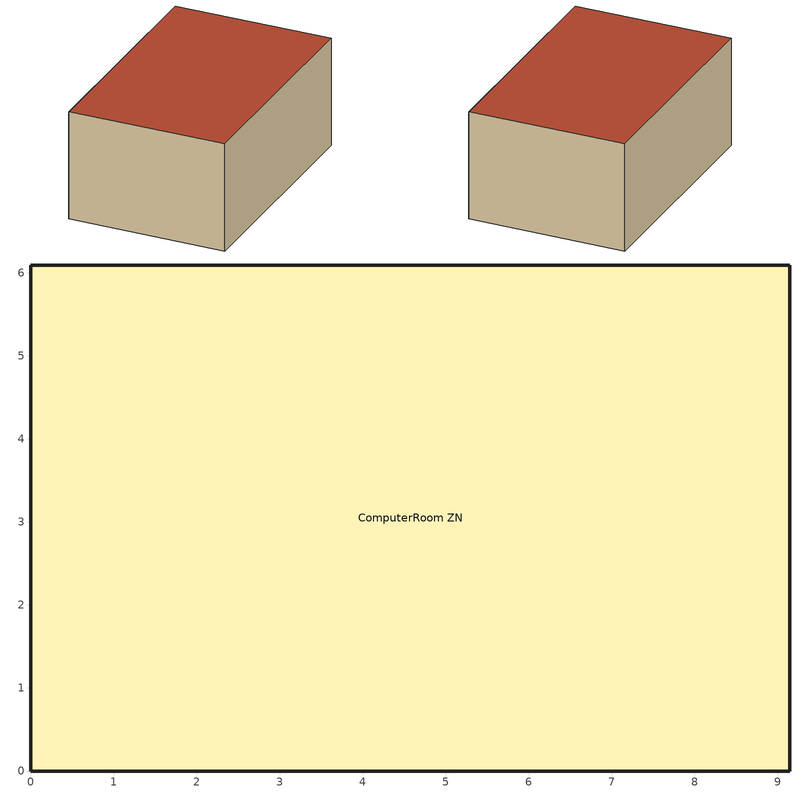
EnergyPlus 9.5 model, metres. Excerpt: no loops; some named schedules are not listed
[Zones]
ComputerRoom ZN
 floor ground (Adiabatic GroundContactFloor): 0,0 0,6.1 9.14,6.1 9.14,0 z0
 wall outside (Adiabatic Wall): 0,6.1 0,0 9.14,0 9.14,6.1 0,6.1 z0:4.27
 roof outside (Adiabatic Roof): 9.14,0 9.14,6.1 0,6.1 0,0 z4.27
[Building]
-SmallDataCenterHighITE-ASHRAE 169-2013-2A created: 2024-01-17 10:53:32 +0100: Terrain=City
[Site:Location]
Tampa-MacDill AFB_FL_USA: Latitude {deg}=27.85; Longitude {deg}=-82.52; Time Zone {hr}=-5; Elevation {m}=8
[Site:GroundTemperature:FCfactorMethod]
January Ground Temperature {C}=24.2; February Ground Temperature {C}=18.9; March Ground Temperature {C}=15.7; April Ground Temperature {C}=13.6; May Ground Temperature {C}=15.5; June Ground Temperature {C}=17.1; July Ground Temperature {C}=21.2; August Ground Temperature {C}=26.9; September Ground Temperature {C}=27.6; October Ground Temperature {C}=27.9; November Ground Temperature {C}=27.4; December Ground Temperature {C}=26.2
[Site:WaterMainsTemperature]
Calculation Method=Correlation; Annual Average Outdoor Air Temperature {C}=21.85; Maximum Difference In Monthly Average Outdoor Air Temperatures {deltaC}=14.3
[SizingPeriod:DesignDay] Day of Month=21; Dry-Bulb Temperature Range Modifier Type=DefaultMultipliers; Humidity Condition Type=Wetbulb; Barometric Pressure {Pa}=101229; Rain Indicator=No; Snow Indicator=No; Daylight Saving Time Indicator=No
Name | Month | Day Type | Maximum Dry-Bulb Temperature {C} | Daily Dry-Bulb Temperature Range {deltaC} | Wetbulb or DewPoint at Maximum Dry-Bulb {C} | Wind Speed {m/s} | Wind Direction {deg} | Solar Model Indicator | ASHRAE Clear Sky Optical Depth for Beam Irradiance (taub) | ASHRAE Clear Sky Optical Depth for Diffuse Irradiance (taud) | Sky Clearness
Tampa-MacDill.AFB_FL_USA Ann Clg .4% Condns DB=>MWB | 8 | SummerDesignDay | 33.9 | 7.9 | 25.1 | 3.1 | 270 | ASHRAETau | 0.491 | 2.016
Tampa-MacDill.AFB_FL_USA Ann Htg 99.6% Condns DB | 1 | WinterDesignDay | 4.6 | 0 | 4.6 | 2.5 | 10 | ASHRAEClearSky |  |  | 0
[Material]
Adiabatic Material: Roughness=Smooth; Thickness {m}=0.2; Conductivity {W/m-K}=1.326; Density {kg/m3}=1842; Specific Heat {J/kg-K}=912; Thermal Absorptance=0.9; Solar Absorptance=0; Visible Absorptance=0
[Construction]
Adiabatic GroundContactFloor; Adiabatic Roof; Adiabatic Wall: Adiabatic Material
[Zone]
ComputerRoom ZN: Multiplier=1; Part of Total Floor Area=Yes
[ElectricEquipment:ITE:AirCooled]
SmallDataCenterHighITE ComputerRoom IT equipment 1: Zone=ComputerRoom ZN; Air Flow Calculation Method=FlowControlWithApproachTemperatures; Design Power Input Calculation Method=Watts/Area; Number of Units=1; Watts per Zone Floor Area {W/m2}=1076.39; Design Power Input Schedule=DataCenter Equipment_SCH; CPU Loading  Schedule=Always On Discrete; CPU Power Input Function of Loading and Air Temperature Curve=Curve Biquadratic 5; Design Fan Power Input Fraction=0.285714; Design Fan Air Flow Rate per Power Input {m3/s-W}=0.0001; Air Flow Function of Loading and Air Temperature Curve=Curve Biquadratic 6; Fan Power Input Function of Flow Curve=Curve Quadratic 7; Design Entering Air Temperature {C}=22.5; Environmental Class=None; Air Inlet Connection Type=AdjustedSupply; Design Recirculation Fraction=0; Design Electric Power Supply Efficiency=1; Fraction of Electric Power Supply Losses to Zone=1; Supply Temperature Difference {deltaC}=9.94; Supply Temperature Difference Schedule=SmallDataCenterHighITE SupplyApproachTemp_SCH; Return Temperature Difference {deltaC}=-7.21; Return Temperature Difference Schedule=SmallDataCenterHighITE ReturnApproachTemp_SCH
[Schedule:Week:Daily]
DataCenter Equipment_SCH Week Rule - Jan1-Jan28: DataCenter Equipment_SCH Wknd|Wkdy Day, DataCenter Equipment_SCH Wknd|Wkdy Day, DataCenter Equipment_SCH Wknd|Wkdy Day, DataCenter Equipment_SCH Wknd|Wkdy Day, DataCenter Equipment_SCH Wknd|Wkdy Day, DataCenter Equipment_SCH Wknd|Wkdy Day, DataCenter Equipment_SCH Wknd|Wkdy Day, DataCenter Equipment_SCH Default, DataCenter Equipment_SCH Summer Design Day, DataCenter Equipment_SCH Winter Design Day, DataCenter Equipment_SCH Default, DataCenter Equipment_SCH Default
DataCenter Equipment_SCH Week Rule - Jan29-Feb4: DataCenter Equipment_SCH Wknd|Wkdy Day, DataCenter Equipment_SCH Wknd|Wkdy Day, DataCenter Equipment_SCH Wknd|Wkdy Day, DataCenter Equipment_SCH Wknd|Wkdy Day 1, DataCenter Equipment_SCH Wknd|Wkdy Day 1, DataCenter Equipment_SCH Wknd|Wkdy Day 1, DataCenter Equipment_SCH Wknd|Wkdy Day 1, DataCenter Equipment_SCH Default, DataCenter Equipment_SCH Summer Design Day, DataCenter Equipment_SCH Winter Design Day, DataCenter Equipment_SCH Default, DataCenter Equipment_SCH Default
DataCenter Equipment_SCH Week Rule - Feb5-Feb25: DataCenter Equipment_SCH Wknd|Wkdy Day 1, DataCenter Equipment_SCH Wknd|Wkdy Day 1, DataCenter Equipment_SCH Wknd|Wkdy Day 1, DataCenter Equipment_SCH Wknd|Wkdy Day 1, DataCenter Equipment_SCH Wknd|Wkdy Day 1, DataCenter Equipment_SCH Wknd|Wkdy Day 1, DataCenter Equipment_SCH Wknd|Wkdy Day 1, DataCenter Equipment_SCH Default, DataCenter Equipment_SCH Summer Design Day, DataCenter Equipment_SCH Winter Design Day, DataCenter Equipment_SCH Default, DataCenter Equipment_SCH Default
DataCenter Equipment_SCH Week Rule - Feb26-Mar4: DataCenter Equipment_SCH Wknd|Wkdy Day 1, DataCenter Equipment_SCH Wknd|Wkdy Day 1, DataCenter Equipment_SCH Wknd|Wkdy Day 1, DataCenter Equipment_SCH Wknd|Wkdy Day 2, DataCenter Equipment_SCH Wknd|Wkdy Day 2, DataCenter Equipment_SCH Wknd|Wkdy Day 2, DataCenter Equipment_SCH Wknd|Wkdy Day 2, DataCenter Equipment_SCH Default, DataCenter Equipment_SCH Summer Design Day, DataCenter Equipment_SCH Winter Design Day, DataCenter Equipment_SCH Default, DataCenter Equipment_SCH Default
DataCenter Equipment_SCH Week Rule - Mar5-Mar25: DataCenter Equipment_SCH Wknd|Wkdy Day 2, DataCenter Equipment_SCH Wknd|Wkdy Day 2, DataCenter Equipment_SCH Wknd|Wkdy Day 2, DataCenter Equipment_SCH Wknd|Wkdy Day 2, DataCenter Equipment_SCH Wknd|Wkdy Day 2, DataCenter Equipment_SCH Wknd|Wkdy Day 2, DataCenter Equipment_SCH Wknd|Wkdy Day 2, DataCenter Equipment_SCH Default, DataCenter Equipment_SCH Summer Design Day, DataCenter Equipment_SCH Winter Design Day, DataCenter Equipment_SCH Default, DataCenter Equipment_SCH Default
DataCenter Equipment_SCH Week Rule - Mar26-Apr1: DataCenter Equipment_SCH Wknd|Wkdy Day 2, DataCenter Equipment_SCH Wknd|Wkdy Day 2, DataCenter Equipment_SCH Wknd|Wkdy Day 2, DataCenter Equipment_SCH Wknd|Wkdy Day 2, DataCenter Equipment_SCH Wknd|Wkdy Day 2, DataCenter Equipment_SCH Wknd|Wkdy Day 2, DataCenter Equipment_SCH Wknd|Wkdy Day 3, DataCenter Equipment_SCH Default, DataCenter Equipment_SCH Summer Design Day, DataCenter Equipment_SCH Winter Design Day, DataCenter Equipment_SCH Default, DataCenter Equipment_SCH Default
DataCenter Equipment_SCH Week Rule - Apr2-Apr29: DataCenter Equipment_SCH Wknd|Wkdy Day 3, DataCenter Equipment_SCH Wknd|Wkdy Day 3, DataCenter Equipment_SCH Wknd|Wkdy Day 3, DataCenter Equipment_SCH Wknd|Wkdy Day 3, DataCenter Equipment_SCH Wknd|Wkdy Day 3, DataCenter Equipment_SCH Wknd|Wkdy Day 3, DataCenter Equipment_SCH Wknd|Wkdy Day 3, DataCenter Equipment_SCH Default, DataCenter Equipment_SCH Summer Design Day, DataCenter Equipment_SCH Winter Design Day, DataCenter Equipment_SCH Default, DataCenter Equipment_SCH Default
DataCenter Equipment_SCH Week Rule - Apr30-May6: DataCenter Equipment_SCH Wknd|Wkdy Day 3, DataCenter Equipment_SCH Wknd|Wkdy Day 4, DataCenter Equipment_SCH Wknd|Wkdy Day 4, DataCenter Equipment_SCH Wknd|Wkdy Day 4, DataCenter Equipment_SCH Wknd|Wkdy Day 4, DataCenter Equipment_SCH Wknd|Wkdy Day 4, DataCenter Equipment_SCH Wknd|Wkdy Day 4, DataCenter Equipment_SCH Default, DataCenter Equipment_SCH Summer Design Day, DataCenter Equipment_SCH Winter Design Day, DataCenter Equipment_SCH Default, DataCenter Equipment_SCH Default
DataCenter Equipment_SCH Week Rule - May7-May27: DataCenter Equipment_SCH Wknd|Wkdy Day 4, DataCenter Equipment_SCH Wknd|Wkdy Day 4, DataCenter Equipment_SCH Wknd|Wkdy Day 4, DataCenter Equipment_SCH Wknd|Wkdy Day 4, DataCenter Equipment_SCH Wknd|Wkdy Day 4, DataCenter Equipment_SCH Wknd|Wkdy Day 4, DataCenter Equipment_SCH Wknd|Wkdy Day 4, DataCenter Equipment_SCH Default, DataCenter Equipment_SCH Summer Design Day, DataCenter Equipment_SCH Winter Design Day, DataCenter Equipment_SCH Default, DataCenter Equipment_SCH Default
DataCenter Equipment_SCH Week Rule - May28-Jun3: DataCenter Equipment_SCH Wknd|Wkdy Day 4, DataCenter Equipment_SCH Wknd|Wkdy Day 4, DataCenter Equipment_SCH Wknd|Wkdy Day 4, DataCenter Equipment_SCH Wknd|Wkdy Day 4, DataCenter Equipment_SCH Wknd|Wkdy Day 5, DataCenter Equipment_SCH Wknd|Wkdy Day 5, DataCenter Equipment_SCH Wknd|Wkdy Day 5, DataCenter Equipment_SCH Default, DataCenter Equipment_SCH Summer Design Day, DataCenter Equipment_SCH Winter Design Day, DataCenter Equipment_SCH Default, DataCenter Equipment_SCH Default
DataCenter Equipment_SCH Week Rule - Jun4-Jun24: DataCenter Equipment_SCH Wknd|Wkdy Day 5, DataCenter Equipment_SCH Wknd|Wkdy Day 5, DataCenter Equipment_SCH Wknd|Wkdy Day 5, DataCenter Equipment_SCH Wknd|Wkdy Day 5, DataCenter Equipment_SCH Wknd|Wkdy Day 5, DataCenter Equipment_SCH Wknd|Wkdy Day 5, DataCenter Equipment_SCH Wknd|Wkdy Day 5, DataCenter Equipment_SCH Default, DataCenter Equipment_SCH Summer Design Day, DataCenter Equipment_SCH Winter Design Day, DataCenter Equipment_SCH Default, DataCenter Equipment_SCH Default
DataCenter Equipment_SCH Week Rule - Jun25-Jul1: DataCenter Equipment_SCH Wknd|Wkdy Day 5, DataCenter Equipment_SCH Wknd|Wkdy Day 5, DataCenter Equipment_SCH Wknd|Wkdy Day 5, DataCenter Equipment_SCH Wknd|Wkdy Day 5, DataCenter Equipment_SCH Wknd|Wkdy Day 5, DataCenter Equipment_SCH Wknd|Wkdy Day 5, DataCenter Equipment_SCH Wknd|Wkdy Day 6, DataCenter Equipment_SCH Default, DataCenter Equipment_SCH Summer Design Day, DataCenter Equipment_SCH Winter Design Day, DataCenter Equipment_SCH Default, DataCenter Equipment_SCH Default
DataCenter Equipment_SCH Week Rule - Jul2-Jul29: DataCenter Equipment_SCH Wknd|Wkdy Day 6, DataCenter Equipment_SCH Wknd|Wkdy Day 6, DataCenter Equipment_SCH Wknd|Wkdy Day 6, DataCenter Equipment_SCH Wknd|Wkdy Day 6, DataCenter Equipment_SCH Wknd|Wkdy Day 6, DataCenter Equipment_SCH Wknd|Wkdy Day 6, DataCenter Equipment_SCH Wknd|Wkdy Day 6, DataCenter Equipment_SCH Default, DataCenter Equipment_SCH Summer Design Day, DataCenter Equipment_SCH Winter Design Day, DataCenter Equipment_SCH Default, DataCenter Equipment_SCH Default
DataCenter Equipment_SCH Week Rule - Jul30-Aug5: DataCenter Equipment_SCH Wknd|Wkdy Day 6, DataCenter Equipment_SCH Wknd|Wkdy Day 6, DataCenter Equipment_SCH Wknd|Wkdy Day 7, DataCenter Equipment_SCH Wknd|Wkdy Day 7, DataCenter Equipment_SCH Wknd|Wkdy Day 7, DataCenter Equipment_SCH Wknd|Wkdy Day 7, DataCenter Equipment_SCH Wknd|Wkdy Day 7, DataCenter Equipment_SCH Default, DataCenter Equipment_SCH Summer Design Day, DataCenter Equipment_SCH Winter Design Day, DataCenter Equipment_SCH Default, DataCenter Equipment_SCH Default
DataCenter Equipment_SCH Week Rule - Aug6-Aug26: DataCenter Equipment_SCH Wknd|Wkdy Day 7, DataCenter Equipment_SCH Wknd|Wkdy Day 7, DataCenter Equipment_SCH Wknd|Wkdy Day 7, DataCenter Equipment_SCH Wknd|Wkdy Day 7, DataCenter Equipment_SCH Wknd|Wkdy Day 7, DataCenter Equipment_SCH Wknd|Wkdy Day 7, DataCenter Equipment_SCH Wknd|Wkdy Day 7, DataCenter Equipment_SCH Default, DataCenter Equipment_SCH Summer Design Day, DataCenter Equipment_SCH Winter Design Day, DataCenter Equipment_SCH Default, DataCenter Equipment_SCH Default
DataCenter Equipment_SCH Week Rule - Aug27-Sep2: DataCenter Equipment_SCH Wknd|Wkdy Day 7, DataCenter Equipment_SCH Wknd|Wkdy Day 7, DataCenter Equipment_SCH Wknd|Wkdy Day 7, DataCenter Equipment_SCH Wknd|Wkdy Day 7, DataCenter Equipment_SCH Wknd|Wkdy Day 7, DataCenter Equipment_SCH Wknd|Wkdy Day 8, DataCenter Equipment_SCH Wknd|Wkdy Day 8, DataCenter Equipment_SCH Default, DataCenter Equipment_SCH Summer Design Day, DataCenter Equipment_SCH Winter Design Day, DataCenter Equipment_SCH Default, DataCenter Equipment_SCH Default
DataCenter Equipment_SCH Week Rule - Sep3-Sep30: DataCenter Equipment_SCH Wknd|Wkdy Day 8, DataCenter Equipment_SCH Wknd|Wkdy Day 8, DataCenter Equipment_SCH Wknd|Wkdy Day 8, DataCenter Equipment_SCH Wknd|Wkdy Day 8, DataCenter Equipment_SCH Wknd|Wkdy Day 8, DataCenter Equipment_SCH Wknd|Wkdy Day 8, DataCenter Equipment_SCH Wknd|Wkdy Day 8, DataCenter Equipment_SCH Default, DataCenter Equipment_SCH Summer Design Day, DataCenter Equipment_SCH Winter Design Day, DataCenter Equipment_SCH Default, DataCenter Equipment_SCH Default
DataCenter Equipment_SCH Week Rule - Oct1-Oct28: DataCenter Equipment_SCH Wknd|Wkdy Day 9, DataCenter Equipment_SCH Wknd|Wkdy Day 9, DataCenter Equipment_SCH Wknd|Wkdy Day 9, DataCenter Equipment_SCH Wknd|Wkdy Day 9, DataCenter Equipment_SCH Wknd|Wkdy Day 9, DataCenter Equipment_SCH Wknd|Wkdy Day 9, DataCenter Equipment_SCH Wknd|Wkdy Day 9, DataCenter Equipment_SCH Default, DataCenter Equipment_SCH Summer Design Day, DataCenter Equipment_SCH Winter Design Day, DataCenter Equipment_SCH Default, DataCenter Equipment_SCH Default
DataCenter Equipment_SCH Week Rule - Oct29-Nov4: DataCenter Equipment_SCH Wknd|Wkdy Day 9, DataCenter Equipment_SCH Wknd|Wkdy Day 9, DataCenter Equipment_SCH Wknd|Wkdy Day 9, DataCenter Equipment_SCH Wknd|Wkdy Day 10, DataCenter Equipment_SCH Wknd|Wkdy Day 10, DataCenter Equipment_SCH Wknd|Wkdy Day 10, DataCenter Equipment_SCH Wknd|Wkdy Day 10, DataCenter Equipment_SCH Default, DataCenter Equipment_SCH Summer Design Day, DataCenter Equipment_SCH Winter Design Day, DataCenter Equipment_SCH Default, DataCenter Equipment_SCH Default
DataCenter Equipment_SCH Week Rule - Nov5-Nov25: DataCenter Equipment_SCH Wknd|Wkdy Day 10, DataCenter Equipment_SCH Wknd|Wkdy Day 10, DataCenter Equipment_SCH Wknd|Wkdy Day 10, DataCenter Equipment_SCH Wknd|Wkdy Day 10, DataCenter Equipment_SCH Wknd|Wkdy Day 10, DataCenter Equipment_SCH Wknd|Wkdy Day 10, DataCenter Equipment_SCH Wknd|Wkdy Day 10, DataCenter Equipment_SCH Default, DataCenter Equipment_SCH Summer Design Day, DataCenter Equipment_SCH Winter Design Day, DataCenter Equipment_SCH Default, DataCenter Equipment_SCH Default
DataCenter Equipment_SCH Week Rule - Nov26-Dec2: DataCenter Equipment_SCH Wknd|Wkdy Day 10, DataCenter Equipment_SCH Wknd|Wkdy Day 10, DataCenter Equipment_SCH Wknd|Wkdy Day 10, DataCenter Equipment_SCH Wknd|Wkdy Day 10, DataCenter Equipment_SCH Wknd|Wkdy Day 10, DataCenter Equipment_SCH Wknd|Wkdy Day 11, DataCenter Equipment_SCH Wknd|Wkdy Day 11, DataCenter Equipment_SCH Default, DataCenter Equipment_SCH Summer Design Day, DataCenter Equipment_SCH Winter Design Day, DataCenter Equipment_SCH Default, DataCenter Equipment_SCH Default
DataCenter Equipment_SCH Week Rule - Dec3-Dec31: DataCenter Equipment_SCH Wknd|Wkdy Day 11, DataCenter Equipment_SCH Wknd|Wkdy Day 11, DataCenter Equipment_SCH Wknd|Wkdy Day 11, DataCenter Equipment_SCH Wknd|Wkdy Day 11, DataCenter Equipment_SCH Wknd|Wkdy Day 11, DataCenter Equipment_SCH Wknd|Wkdy Day 11, DataCenter Equipment_SCH Wknd|Wkdy Day 11, DataCenter Equipment_SCH Default, DataCenter Equipment_SCH Summer Design Day, DataCenter Equipment_SCH Winter Design Day, DataCenter Equipment_SCH Default, DataCenter Equipment_SCH Default
SmallDataCenterHighITE ReturnApproachTemp_SCH Week Rule - Jan1-Jan28: SmallDataCenterHighITE ReturnApproachTemp_SCH Wknd|Wkdy Day, SmallDataCenterHighITE ReturnApproachTemp_SCH Wknd|Wkdy Day, SmallDataCenterHighITE ReturnApproachTemp_SCH Wknd|Wkdy Day, SmallDataCenterHighITE ReturnApproachTemp_SCH Wknd|Wkdy Day, SmallDataCenterHighITE ReturnApproachTemp_SCH Wknd|Wkdy Day, SmallDataCenterHighITE ReturnApproachTemp_SCH Wknd|Wkdy Day, SmallDataCenterHighITE ReturnApproachTemp_SCH Wknd|Wkdy Day, SmallDataCenterHighITE ReturnApproachTemp_SCH Default, SmallDataCenterHighITE ReturnApproachTemp_SCH Summer Design Day, SmallDataCenterHighITE ReturnApproachTemp_SCH Winter Design Day, SmallDataCenterHighITE ReturnApproachTemp_SCH Default, SmallDataCenterHighITE ReturnApproachTemp_SCH Default
SmallDataCenterHighITE ReturnApproachTemp_SCH Week Rule - Jan29-Feb4: SmallDataCenterHighITE ReturnApproachTemp_SCH Wknd|Wkdy Day, SmallDataCenterHighITE ReturnApproachTemp_SCH Wknd|Wkdy Day, SmallDataCenterHighITE ReturnApproachTemp_SCH Wknd|Wkdy Day, SmallDataCenterHighITE ReturnApproachTemp_SCH Wknd|Wkdy Day 1, SmallDataCenterHighITE ReturnApproachTemp_SCH Wknd|Wkdy Day 1, SmallDataCenterHighITE ReturnApproachTemp_SCH Wknd|Wkdy Day 1, SmallDataCenterHighITE ReturnApproachTemp_SCH Wknd|Wkdy Day 1, SmallDataCenterHighITE ReturnApproachTemp_SCH Default, SmallDataCenterHighITE ReturnApproachTemp_SCH Summer Design Day, SmallDataCenterHighITE ReturnApproachTemp_SCH Winter Design Day, SmallDataCenterHighITE ReturnApproachTemp_SCH Default, SmallDataCenterHighITE ReturnApproachTemp_SCH Default
SmallDataCenterHighITE ReturnApproachTemp_SCH Week Rule - Feb5-Feb25: SmallDataCenterHighITE ReturnApproachTemp_SCH Wknd|Wkdy Day 1, SmallDataCenterHighITE ReturnApproachTemp_SCH Wknd|Wkdy Day 1, SmallDataCenterHighITE ReturnApproachTemp_SCH Wknd|Wkdy Day 1, SmallDataCenterHighITE ReturnApproachTemp_SCH Wknd|Wkdy Day 1, SmallDataCenterHighITE ReturnApproachTemp_SCH Wknd|Wkdy Day 1, SmallDataCenterHighITE ReturnApproachTemp_SCH Wknd|Wkdy Day 1, SmallDataCenterHighITE ReturnApproachTemp_SCH Wknd|Wkdy Day 1, SmallDataCenterHighITE ReturnApproachTemp_SCH Default, SmallDataCenterHighITE ReturnApproachTemp_SCH Summer Design Day, SmallDataCenterHighITE ReturnApproachTemp_SCH Winter Design Day, SmallDataCenterHighITE ReturnApproachTemp_SCH Default, SmallDataCenterHighITE ReturnApproachTemp_SCH Default
SmallDataCenterHighITE ReturnApproachTemp_SCH Week Rule - Feb26-Mar4: SmallDataCenterHighITE ReturnApproachTemp_SCH Wknd|Wkdy Day 1, SmallDataCenterHighITE ReturnApproachTemp_SCH Wknd|Wkdy Day 1, SmallDataCenterHighITE ReturnApproachTemp_SCH Wknd|Wkdy Day 1, SmallDataCenterHighITE ReturnApproachTemp_SCH Wknd|Wkdy Day 2, SmallDataCenterHighITE ReturnApproachTemp_SCH Wknd|Wkdy Day 2, SmallDataCenterHighITE ReturnApproachTemp_SCH Wknd|Wkdy Day 2, SmallDataCenterHighITE ReturnApproachTemp_SCH Wknd|Wkdy Day 2, SmallDataCenterHighITE ReturnApproachTemp_SCH Default, SmallDataCenterHighITE ReturnApproachTemp_SCH Summer Design Day, SmallDataCenterHighITE ReturnApproachTemp_SCH Winter Design Day, SmallDataCenterHighITE ReturnApproachTemp_SCH Default, SmallDataCenterHighITE ReturnApproachTemp_SCH Default
SmallDataCenterHighITE ReturnApproachTemp_SCH Week Rule - Mar5-Mar25: SmallDataCenterHighITE ReturnApproachTemp_SCH Wknd|Wkdy Day 2, SmallDataCenterHighITE ReturnApproachTemp_SCH Wknd|Wkdy Day 2, SmallDataCenterHighITE ReturnApproachTemp_SCH Wknd|Wkdy Day 2, SmallDataCenterHighITE ReturnApproachTemp_SCH Wknd|Wkdy Day 2, SmallDataCenterHighITE ReturnApproachTemp_SCH Wknd|Wkdy Day 2, SmallDataCenterHighITE ReturnApproachTemp_SCH Wknd|Wkdy Day 2, SmallDataCenterHighITE ReturnApproachTemp_SCH Wknd|Wkdy Day 2, SmallDataCenterHighITE ReturnApproachTemp_SCH Default, SmallDataCenterHighITE ReturnApproachTemp_SCH Summer Design Day, SmallDataCenterHighITE ReturnApproachTemp_SCH Winter Design Day, SmallDataCenterHighITE ReturnApproachTemp_SCH Default, SmallDataCenterHighITE ReturnApproachTemp_SCH Default
SmallDataCenterHighITE ReturnApproachTemp_SCH Week Rule - Mar26-Apr1: SmallDataCenterHighITE ReturnApproachTemp_SCH Wknd|Wkdy Day 2, SmallDataCenterHighITE ReturnApproachTemp_SCH Wknd|Wkdy Day 2, SmallDataCenterHighITE ReturnApproachTemp_SCH Wknd|Wkdy Day 2, SmallDataCenterHighITE ReturnApproachTemp_SCH Wknd|Wkdy Day 2, SmallDataCenterHighITE ReturnApproachTemp_SCH Wknd|Wkdy Day 2, SmallDataCenterHighITE ReturnApproachTemp_SCH Wknd|Wkdy Day 2, SmallDataCenterHighITE ReturnApproachTemp_SCH Wknd|Wkdy Day 3, SmallDataCenterHighITE ReturnApproachTemp_SCH Default, SmallDataCenterHighITE ReturnApproachTemp_SCH Summer Design Day, SmallDataCenterHighITE ReturnApproachTemp_SCH Winter Design Day, SmallDataCenterHighITE ReturnApproachTemp_SCH Default, SmallDataCenterHighITE ReturnApproachTemp_SCH Default
SmallDataCenterHighITE ReturnApproachTemp_SCH Week Rule - Apr2-Apr29: SmallDataCenterHighITE ReturnApproachTemp_SCH Wknd|Wkdy Day 3, SmallDataCenterHighITE ReturnApproachTemp_SCH Wknd|Wkdy Day 3, SmallDataCenterHighITE ReturnApproachTemp_SCH Wknd|Wkdy Day 3, SmallDataCenterHighITE ReturnApproachTemp_SCH Wknd|Wkdy Day 3, SmallDataCenterHighITE ReturnApproachTemp_SCH Wknd|Wkdy Day 3, SmallDataCenterHighITE ReturnApproachTemp_SCH Wknd|Wkdy Day 3, SmallDataCenterHighITE ReturnApproachTemp_SCH Wknd|Wkdy Day 3, SmallDataCenterHighITE ReturnApproachTemp_SCH Default, SmallDataCenterHighITE ReturnApproachTemp_SCH Summer Design Day, SmallDataCenterHighITE ReturnApproachTemp_SCH Winter Design Day, SmallDataCenterHighITE ReturnApproachTemp_SCH Default, SmallDataCenterHighITE ReturnApproachTemp_SCH Default
SmallDataCenterHighITE ReturnApproachTemp_SCH Week Rule - Apr30-May6: SmallDataCenterHighITE ReturnApproachTemp_SCH Wknd|Wkdy Day 3, SmallDataCenterHighITE ReturnApproachTemp_SCH Wknd|Wkdy Day 4, SmallDataCenterHighITE ReturnApproachTemp_SCH Wknd|Wkdy Day 4, SmallDataCenterHighITE ReturnApproachTemp_SCH Wknd|Wkdy Day 4, SmallDataCenterHighITE ReturnApproachTemp_SCH Wknd|Wkdy Day 4, SmallDataCenterHighITE ReturnApproachTemp_SCH Wknd|Wkdy Day 4, SmallDataCenterHighITE ReturnApproachTemp_SCH Wknd|Wkdy Day 4, SmallDataCenterHighITE ReturnApproachTemp_SCH Default, SmallDataCenterHighITE ReturnApproachTemp_SCH Summer Design Day, SmallDataCenterHighITE ReturnApproachTemp_SCH Winter Design Day, SmallDataCenterHighITE ReturnApproachTemp_SCH Default, SmallDataCenterHighITE ReturnApproachTemp_SCH Default
SmallDataCenterHighITE ReturnApproachTemp_SCH Week Rule - May7-May27: SmallDataCenterHighITE ReturnApproachTemp_SCH Wknd|Wkdy Day 4, SmallDataCenterHighITE ReturnApproachTemp_SCH Wknd|Wkdy Day 4, SmallDataCenterHighITE ReturnApproachTemp_SCH Wknd|Wkdy Day 4, SmallDataCenterHighITE ReturnApproachTemp_SCH Wknd|Wkdy Day 4, SmallDataCenterHighITE ReturnApproachTemp_SCH Wknd|Wkdy Day 4, SmallDataCenterHighITE ReturnApproachTemp_SCH Wknd|Wkdy Day 4, SmallDataCenterHighITE ReturnApproachTemp_SCH Wknd|Wkdy Day 4, SmallDataCenterHighITE ReturnApproachTemp_SCH Default, SmallDataCenterHighITE ReturnApproachTemp_SCH Summer Design Day, SmallDataCenterHighITE ReturnApproachTemp_SCH Winter Design Day, SmallDataCenterHighITE ReturnApproachTemp_SCH Default, SmallDataCenterHighITE ReturnApproachTemp_SCH Default
SmallDataCenterHighITE ReturnApproachTemp_SCH Week Rule - May28-Jun3: SmallDataCenterHighITE ReturnApproachTemp_SCH Wknd|Wkdy Day 4, SmallDataCenterHighITE ReturnApproachTemp_SCH Wknd|Wkdy Day 4, SmallDataCenterHighITE ReturnApproachTemp_SCH Wknd|Wkdy Day 4, SmallDataCenterHighITE ReturnApproachTemp_SCH Wknd|Wkdy Day 4, SmallDataCenterHighITE ReturnApproachTemp_SCH Wknd|Wkdy Day 5, SmallDataCenterHighITE ReturnApproachTemp_SCH Wknd|Wkdy Day 5, SmallDataCenterHighITE ReturnApproachTemp_SCH Wknd|Wkdy Day 5, SmallDataCenterHighITE ReturnApproachTemp_SCH Default, SmallDataCenterHighITE ReturnApproachTemp_SCH Summer Design Day, SmallDataCenterHighITE ReturnApproachTemp_SCH Winter Design Day, SmallDataCenterHighITE ReturnApproachTemp_SCH Default, SmallDataCenterHighITE ReturnApproachTemp_SCH Default
SmallDataCenterHighITE ReturnApproachTemp_SCH Week Rule - Jun4-Jun24: SmallDataCenterHighITE ReturnApproachTemp_SCH Wknd|Wkdy Day 5, SmallDataCenterHighITE ReturnApproachTemp_SCH Wknd|Wkdy Day 5, SmallDataCenterHighITE ReturnApproachTemp_SCH Wknd|Wkdy Day 5, SmallDataCenterHighITE ReturnApproachTemp_SCH Wknd|Wkdy Day 5, SmallDataCenterHighITE ReturnApproachTemp_SCH Wknd|Wkdy Day 5, SmallDataCenterHighITE ReturnApproachTemp_SCH Wknd|Wkdy Day 5, SmallDataCenterHighITE ReturnApproachTemp_SCH Wknd|Wkdy Day 5, SmallDataCenterHighITE ReturnApproachTemp_SCH Default, SmallDataCenterHighITE ReturnApproachTemp_SCH Summer Design Day, SmallDataCenterHighITE ReturnApproachTemp_SCH Winter Design Day, SmallDataCenterHighITE ReturnApproachTemp_SCH Default, SmallDataCenterHighITE ReturnApproachTemp_SCH Default
SmallDataCenterHighITE ReturnApproachTemp_SCH Week Rule - Jun25-Jul1: SmallDataCenterHighITE ReturnApproachTemp_SCH Wknd|Wkdy Day 5, SmallDataCenterHighITE ReturnApproachTemp_SCH Wknd|Wkdy Day 5, SmallDataCenterHighITE ReturnApproachTemp_SCH Wknd|Wkdy Day 5, SmallDataCenterHighITE ReturnApproachTemp_SCH Wknd|Wkdy Day 5, SmallDataCenterHighITE ReturnApproachTemp_SCH Wknd|Wkdy Day 5, SmallDataCenterHighITE ReturnApproachTemp_SCH Wknd|Wkdy Day 5, SmallDataCenterHighITE ReturnApproachTemp_SCH Wknd|Wkdy Day 6, SmallDataCenterHighITE ReturnApproachTemp_SCH Default, SmallDataCenterHighITE ReturnApproachTemp_SCH Summer Design Day, SmallDataCenterHighITE ReturnApproachTemp_SCH Winter Design Day, SmallDataCenterHighITE ReturnApproachTemp_SCH Default, SmallDataCenterHighITE ReturnApproachTemp_SCH Default
SmallDataCenterHighITE SupplyApproachTemp_SCH Week Rule - Jan1-Jan28: SmallDataCenterHighITE SupplyApproachTemp_SCH Wknd|Wkdy Day, SmallDataCenterHighITE SupplyApproachTemp_SCH Wknd|Wkdy Day, SmallDataCenterHighITE SupplyApproachTemp_SCH Wknd|Wkdy Day, SmallDataCenterHighITE SupplyApproachTemp_SCH Wknd|Wkdy Day, SmallDataCenterHighITE SupplyApproachTemp_SCH Wknd|Wkdy Day, SmallDataCenterHighITE SupplyApproachTemp_SCH Wknd|Wkdy Day, SmallDataCenterHighITE SupplyApproachTemp_SCH Wknd|Wkdy Day, SmallDataCenterHighITE SupplyApproachTemp_SCH Default, SmallDataCenterHighITE SupplyApproachTemp_SCH Summer Design Day, SmallDataCenterHighITE SupplyApproachTemp_SCH Winter Design Day, SmallDataCenterHighITE SupplyApproachTemp_SCH Default, SmallDataCenterHighITE SupplyApproachTemp_SCH Default
SmallDataCenterHighITE SupplyApproachTemp_SCH Week Rule - Jan29-Feb4: SmallDataCenterHighITE SupplyApproachTemp_SCH Wknd|Wkdy Day, SmallDataCenterHighITE SupplyApproachTemp_SCH Wknd|Wkdy Day, SmallDataCenterHighITE SupplyApproachTemp_SCH Wknd|Wkdy Day, SmallDataCenterHighITE SupplyApproachTemp_SCH Wknd|Wkdy Day 1, SmallDataCenterHighITE SupplyApproachTemp_SCH Wknd|Wkdy Day 1, SmallDataCenterHighITE SupplyApproachTemp_SCH Wknd|Wkdy Day 1, SmallDataCenterHighITE SupplyApproachTemp_SCH Wknd|Wkdy Day 1, SmallDataCenterHighITE SupplyApproachTemp_SCH Default, SmallDataCenterHighITE SupplyApproachTemp_SCH Summer Design Day, SmallDataCenterHighITE SupplyApproachTemp_SCH Winter Design Day, SmallDataCenterHighITE SupplyApproachTemp_SCH Default, SmallDataCenterHighITE SupplyApproachTemp_SCH Default
SmallDataCenterHighITE SupplyApproachTemp_SCH Week Rule - Feb5-Feb25: SmallDataCenterHighITE SupplyApproachTemp_SCH Wknd|Wkdy Day 1, SmallDataCenterHighITE SupplyApproachTemp_SCH Wknd|Wkdy Day 1, SmallDataCenterHighITE SupplyApproachTemp_SCH Wknd|Wkdy Day 1, SmallDataCenterHighITE SupplyApproachTemp_SCH Wknd|Wkdy Day 1, SmallDataCenterHighITE SupplyApproachTemp_SCH Wknd|Wkdy Day 1, SmallDataCenterHighITE SupplyApproachTemp_SCH Wknd|Wkdy Day 1, SmallDataCenterHighITE SupplyApproachTemp_SCH Wknd|Wkdy Day 1, SmallDataCenterHighITE SupplyApproachTemp_SCH Default, SmallDataCenterHighITE SupplyApproachTemp_SCH Summer Design Day, SmallDataCenterHighITE SupplyApproachTemp_SCH Winter Design Day, SmallDataCenterHighITE SupplyApproachTemp_SCH Default, SmallDataCenterHighITE SupplyApproachTemp_SCH Default
SmallDataCenterHighITE SupplyApproachTemp_SCH Week Rule - Feb26-Mar4: SmallDataCenterHighITE SupplyApproachTemp_SCH Wknd|Wkdy Day 1, SmallDataCenterHighITE SupplyApproachTemp_SCH Wknd|Wkdy Day 1, SmallDataCenterHighITE SupplyApproachTemp_SCH Wknd|Wkdy Day 1, SmallDataCenterHighITE SupplyApproachTemp_SCH Wknd|Wkdy Day 2, SmallDataCenterHighITE SupplyApproachTemp_SCH Wknd|Wkdy Day 2, SmallDataCenterHighITE SupplyApproachTemp_SCH Wknd|Wkdy Day 2, SmallDataCenterHighITE SupplyApproachTemp_SCH Wknd|Wkdy Day 2, SmallDataCenterHighITE SupplyApproachTemp_SCH Default, SmallDataCenterHighITE SupplyApproachTemp_SCH Summer Design Day, SmallDataCenterHighITE SupplyApproachTemp_SCH Winter Design Day, SmallDataCenterHighITE SupplyApproachTemp_SCH Default, SmallDataCenterHighITE SupplyApproachTemp_SCH Default
SmallDataCenterHighITE SupplyApproachTemp_SCH Week Rule - Mar5-Mar25: SmallDataCenterHighITE SupplyApproachTemp_SCH Wknd|Wkdy Day 2, SmallDataCenterHighITE SupplyApproachTemp_SCH Wknd|Wkdy Day 2, SmallDataCenterHighITE SupplyApproachTemp_SCH Wknd|Wkdy Day 2, SmallDataCenterHighITE SupplyApproachTemp_SCH Wknd|Wkdy Day 2, SmallDataCenterHighITE SupplyApproachTemp_SCH Wknd|Wkdy Day 2, SmallDataCenterHighITE SupplyApproachTemp_SCH Wknd|Wkdy Day 2, SmallDataCenterHighITE SupplyApproachTemp_SCH Wknd|Wkdy Day 2, SmallDataCenterHighITE SupplyApproachTemp_SCH Default, SmallDataCenterHighITE SupplyApproachTemp_SCH Summer Design Day, SmallDataCenterHighITE SupplyApproachTemp_SCH Winter Design Day, SmallDataCenterHighITE SupplyApproachTemp_SCH Default, SmallDataCenterHighITE SupplyApproachTemp_SCH Default
SmallDataCenterHighITE SupplyApproachTemp_SCH Week Rule - Mar26-Apr1: SmallDataCenterHighITE SupplyApproachTemp_SCH Wknd|Wkdy Day 2, SmallDataCenterHighITE SupplyApproachTemp_SCH Wknd|Wkdy Day 2, SmallDataCenterHighITE SupplyApproachTemp_SCH Wknd|Wkdy Day 2, SmallDataCenterHighITE SupplyApproachTemp_SCH Wknd|Wkdy Day 2, SmallDataCenterHighITE SupplyApproachTemp_SCH Wknd|Wkdy Day 2, SmallDataCenterHighITE SupplyApproachTemp_SCH Wknd|Wkdy Day 2, SmallDataCenterHighITE SupplyApproachTemp_SCH Wknd|Wkdy Day 3, SmallDataCenterHighITE SupplyApproachTemp_SCH Default, SmallDataCenterHighITE SupplyApproachTemp_SCH Summer Design Day, SmallDataCenterHighITE SupplyApproachTemp_SCH Winter Design Day, SmallDataCenterHighITE SupplyApproachTemp_SCH Default, SmallDataCenterHighITE SupplyApproachTemp_SCH Default
SmallDataCenterHighITE SupplyApproachTemp_SCH Week Rule - Apr2-Apr29: SmallDataCenterHighITE SupplyApproachTemp_SCH Wknd|Wkdy Day 3, SmallDataCenterHighITE SupplyApproachTemp_SCH Wknd|Wkdy Day 3, SmallDataCenterHighITE SupplyApproachTemp_SCH Wknd|Wkdy Day 3, SmallDataCenterHighITE SupplyApproachTemp_SCH Wknd|Wkdy Day 3, SmallDataCenterHighITE SupplyApproachTemp_SCH Wknd|Wkdy Day 3, SmallDataCenterHighITE SupplyApproachTemp_SCH Wknd|Wkdy Day 3, SmallDataCenterHighITE SupplyApproachTemp_SCH Wknd|Wkdy Day 3, SmallDataCenterHighITE SupplyApproachTemp_SCH Default, SmallDataCenterHighITE SupplyApproachTemp_SCH Summer Design Day, SmallDataCenterHighITE SupplyApproachTemp_SCH Winter Design Day, SmallDataCenterHighITE SupplyApproachTemp_SCH Default, SmallDataCenterHighITE SupplyApproachTemp_SCH Default
SmallDataCenterHighITE SupplyApproachTemp_SCH Week Rule - Apr30-May6: SmallDataCenterHighITE SupplyApproachTemp_SCH Wknd|Wkdy Day 3, SmallDataCenterHighITE SupplyApproachTemp_SCH Wknd|Wkdy Day 4, SmallDataCenterHighITE SupplyApproachTemp_SCH Wknd|Wkdy Day 4, SmallDataCenterHighITE SupplyApproachTemp_SCH Wknd|Wkdy Day 4, SmallDataCenterHighITE SupplyApproachTemp_SCH Wknd|Wkdy Day 4, SmallDataCenterHighITE SupplyApproachTemp_SCH Wknd|Wkdy Day 4, SmallDataCenterHighITE SupplyApproachTemp_SCH Wknd|Wkdy Day 4, SmallDataCenterHighITE SupplyApproachTemp_SCH Default, SmallDataCenterHighITE SupplyApproachTemp_SCH Summer Design Day, SmallDataCenterHighITE SupplyApproachTemp_SCH Winter Design Day, SmallDataCenterHighITE SupplyApproachTemp_SCH Default, SmallDataCenterHighITE SupplyApproachTemp_SCH Default
SmallDataCenterHighITE SupplyApproachTemp_SCH Week Rule - May7-May27: SmallDataCenterHighITE SupplyApproachTemp_SCH Wknd|Wkdy Day 4, SmallDataCenterHighITE SupplyApproachTemp_SCH Wknd|Wkdy Day 4, SmallDataCenterHighITE SupplyApproachTemp_SCH Wknd|Wkdy Day 4, SmallDataCenterHighITE SupplyApproachTemp_SCH Wknd|Wkdy Day 4, SmallDataCenterHighITE SupplyApproachTemp_SCH Wknd|Wkdy Day 4, SmallDataCenterHighITE SupplyApproachTemp_SCH Wknd|Wkdy Day 4, SmallDataCenterHighITE SupplyApproachTemp_SCH Wknd|Wkdy Day 4, SmallDataCenterHighITE SupplyApproachTemp_SCH Default, SmallDataCenterHighITE SupplyApproachTemp_SCH Summer Design Day, SmallDataCenterHighITE SupplyApproachTemp_SCH Winter Design Day, SmallDataCenterHighITE SupplyApproachTemp_SCH Default, SmallDataCenterHighITE SupplyApproachTemp_SCH Default
SmallDataCenterHighITE SupplyApproachTemp_SCH Week Rule - May28-Jun3: SmallDataCenterHighITE SupplyApproachTemp_SCH Wknd|Wkdy Day 4, SmallDataCenterHighITE SupplyApproachTemp_SCH Wknd|Wkdy Day 4, SmallDataCenterHighITE SupplyApproachTemp_SCH Wknd|Wkdy Day 4, SmallDataCenterHighITE SupplyApproachTemp_SCH Wknd|Wkdy Day 4, SmallDataCenterHighITE SupplyApproachTemp_SCH Wknd|Wkdy Day 5, SmallDataCenterHighITE SupplyApproachTemp_SCH Wknd|Wkdy Day 5, SmallDataCenterHighITE SupplyApproachTemp_SCH Wknd|Wkdy Day 5, SmallDataCenterHighITE SupplyApproachTemp_SCH Default, SmallDataCenterHighITE SupplyApproachTemp_SCH Summer Design Day, SmallDataCenterHighITE SupplyApproachTemp_SCH Winter Design Day, SmallDataCenterHighITE SupplyApproachTemp_SCH Default, SmallDataCenterHighITE SupplyApproachTemp_SCH Default
SmallDataCenterHighITE SupplyApproachTemp_SCH Week Rule - Jun4-Jun24: SmallDataCenterHighITE SupplyApproachTemp_SCH Wknd|Wkdy Day 5, SmallDataCenterHighITE SupplyApproachTemp_SCH Wknd|Wkdy Day 5, SmallDataCenterHighITE SupplyApproachTemp_SCH Wknd|Wkdy Day 5, SmallDataCenterHighITE SupplyApproachTemp_SCH Wknd|Wkdy Day 5, SmallDataCenterHighITE SupplyApproachTemp_SCH Wknd|Wkdy Day 5, SmallDataCenterHighITE SupplyApproachTemp_SCH Wknd|Wkdy Day 5, SmallDataCenterHighITE SupplyApproachTemp_SCH Wknd|Wkdy Day 5, SmallDataCenterHighITE SupplyApproachTemp_SCH Default, SmallDataCenterHighITE SupplyApproachTemp_SCH Summer Design Day, SmallDataCenterHighITE SupplyApproachTemp_SCH Winter Design Day, SmallDataCenterHighITE SupplyApproachTemp_SCH Default, SmallDataCenterHighITE SupplyApproachTemp_SCH Default
SmallDataCenterHighITE SupplyApproachTemp_SCH Week Rule - Jun25-Jul1: SmallDataCenterHighITE SupplyApproachTemp_SCH Wknd|Wkdy Day 5, SmallDataCenterHighITE SupplyApproachTemp_SCH Wknd|Wkdy Day 5, SmallDataCenterHighITE SupplyApproachTemp_SCH Wknd|Wkdy Day 5, SmallDataCenterHighITE SupplyApproachTemp_SCH Wknd|Wkdy Day 5, SmallDataCenterHighITE SupplyApproachTemp_SCH Wknd|Wkdy Day 5, SmallDataCenterHighITE SupplyApproachTemp_SCH Wknd|Wkdy Day 5, SmallDataCenterHighITE SupplyApproachTemp_SCH Wknd|Wkdy Day 6, SmallDataCenterHighITE SupplyApproachTemp_SCH Default, SmallDataCenterHighITE SupplyApproachTemp_SCH Summer Design Day, SmallDataCenterHighITE SupplyApproachTemp_SCH Winter Design Day, SmallDataCenterHighITE SupplyApproachTemp_SCH Default, SmallDataCenterHighITE SupplyApproachTemp_SCH Default
SmallDataCenterHighITE SupplyApproachTemp_SCH Week Rule - Jul2-Jul29: SmallDataCenterHighITE SupplyApproachTemp_SCH Wknd|Wkdy Day 6, SmallDataCenterHighITE SupplyApproachTemp_SCH Wknd|Wkdy Day 6, SmallDataCenterHighITE SupplyApproachTemp_SCH Wknd|Wkdy Day 6, SmallDataCenterHighITE SupplyApproachTemp_SCH Wknd|Wkdy Day 6, SmallDataCenterHighITE SupplyApproachTemp_SCH Wknd|Wkdy Day 6, SmallDataCenterHighITE SupplyApproachTemp_SCH Wknd|Wkdy Day 6, SmallDataCenterHighITE SupplyApproachTemp_SCH Wknd|Wkdy Day 6, SmallDataCenterHighITE SupplyApproachTemp_SCH Default, SmallDataCenterHighITE SupplyApproachTemp_SCH Summer Design Day, SmallDataCenterHighITE SupplyApproachTemp_SCH Winter Design Day, SmallDataCenterHighITE SupplyApproachTemp_SCH Default, SmallDataCenterHighITE SupplyApproachTemp_SCH Default
SmallDataCenterHighITE SupplyApproachTemp_SCH Week Rule - Jul30-Aug5: SmallDataCenterHighITE SupplyApproachTemp_SCH Wknd|Wkdy Day 6, SmallDataCenterHighITE SupplyApproachTemp_SCH Wknd|Wkdy Day 6, SmallDataCenterHighITE SupplyApproachTemp_SCH Wknd|Wkdy Day 7, SmallDataCenterHighITE SupplyApproachTemp_SCH Wknd|Wkdy Day 7, SmallDataCenterHighITE SupplyApproachTemp_SCH Wknd|Wkdy Day 7, SmallDataCenterHighITE SupplyApproachTemp_SCH Wknd|Wkdy Day 7, SmallDataCenterHighITE SupplyApproachTemp_SCH Wknd|Wkdy Day 7, SmallDataCenterHighITE SupplyApproachTemp_SCH Default, SmallDataCenterHighITE SupplyApproachTemp_SCH Summer Design Day, SmallDataCenterHighITE SupplyApproachTemp_SCH Winter Design Day, SmallDataCenterHighITE SupplyApproachTemp_SCH Default, SmallDataCenterHighITE SupplyApproachTemp_SCH Default
SmallDataCenterHighITE SupplyApproachTemp_SCH Week Rule - Aug6-Aug26: SmallDataCenterHighITE SupplyApproachTemp_SCH Wknd|Wkdy Day 7, SmallDataCenterHighITE SupplyApproachTemp_SCH Wknd|Wkdy Day 7, SmallDataCenterHighITE SupplyApproachTemp_SCH Wknd|Wkdy Day 7, SmallDataCenterHighITE SupplyApproachTemp_SCH Wknd|Wkdy Day 7, SmallDataCenterHighITE SupplyApproachTemp_SCH Wknd|Wkdy Day 7, SmallDataCenterHighITE SupplyApproachTemp_SCH Wknd|Wkdy Day 7, SmallDataCenterHighITE SupplyApproachTemp_SCH Wknd|Wkdy Day 7, SmallDataCenterHighITE SupplyApproachTemp_SCH Default, SmallDataCenterHighITE SupplyApproachTemp_SCH Summer Design Day, SmallDataCenterHighITE SupplyApproachTemp_SCH Winter Design Day, SmallDataCenterHighITE SupplyApproachTemp_SCH Default, SmallDataCenterHighITE SupplyApproachTemp_SCH Default
SmallDataCenterHighITE SupplyApproachTemp_SCH Week Rule - Aug27-Sep2: SmallDataCenterHighITE SupplyApproachTemp_SCH Wknd|Wkdy Day 7, SmallDataCenterHighITE SupplyApproachTemp_SCH Wknd|Wkdy Day 7, SmallDataCenterHighITE SupplyApproachTemp_SCH Wknd|Wkdy Day 7, SmallDataCenterHighITE SupplyApproachTemp_SCH Wknd|Wkdy Day 7, SmallDataCenterHighITE SupplyApproachTemp_SCH Wknd|Wkdy Day 7, SmallDataCenterHighITE SupplyApproachTemp_SCH Wknd|Wkdy Day 8, SmallDataCenterHighITE SupplyApproachTemp_SCH Wknd|Wkdy Day 8, SmallDataCenterHighITE SupplyApproachTemp_SCH Default, SmallDataCenterHighITE SupplyApproachTemp_SCH Summer Design Day, SmallDataCenterHighITE SupplyApproachTemp_SCH Winter Design Day, SmallDataCenterHighITE SupplyApproachTemp_SCH Default, SmallDataCenterHighITE SupplyApproachTemp_SCH Default
SmallDataCenterHighITE SupplyApproachTemp_SCH Week Rule - Sep3-Sep30: SmallDataCenterHighITE SupplyApproachTemp_SCH Wknd|Wkdy Day 8, SmallDataCenterHighITE SupplyApproachTemp_SCH Wknd|Wkdy Day 8, SmallDataCenterHighITE SupplyApproachTemp_SCH Wknd|Wkdy Day 8, SmallDataCenterHighITE SupplyApproachTemp_SCH Wknd|Wkdy Day 8, SmallDataCenterHighITE SupplyApproachTemp_SCH Wknd|Wkdy Day 8, SmallDataCenterHighITE SupplyApproachTemp_SCH Wknd|Wkdy Day 8, SmallDataCenterHighITE SupplyApproachTemp_SCH Wknd|Wkdy Day 8, SmallDataCenterHighITE SupplyApproachTemp_SCH Default, SmallDataCenterHighITE SupplyApproachTemp_SCH Summer Design Day, SmallDataCenterHighITE SupplyApproachTemp_SCH Winter Design Day, SmallDataCenterHighITE SupplyApproachTemp_SCH Default, SmallDataCenterHighITE SupplyApproachTemp_SCH Default
SmallDataCenterHighITE SupplyApproachTemp_SCH Week Rule - Oct1-Oct28: SmallDataCenterHighITE SupplyApproachTemp_SCH Wknd|Wkdy Day 9, SmallDataCenterHighITE SupplyApproachTemp_SCH Wknd|Wkdy Day 9, SmallDataCenterHighITE SupplyApproachTemp_SCH Wknd|Wkdy Day 9, SmallDataCenterHighITE SupplyApproachTemp_SCH Wknd|Wkdy Day 9, SmallDataCenterHighITE SupplyApproachTemp_SCH Wknd|Wkdy Day 9, SmallDataCenterHighITE SupplyApproachTemp_SCH Wknd|Wkdy Day 9, SmallDataCenterHighITE SupplyApproachTemp_SCH Wknd|Wkdy Day 9, SmallDataCenterHighITE SupplyApproachTemp_SCH Default, SmallDataCenterHighITE SupplyApproachTemp_SCH Summer Design Day, SmallDataCenterHighITE SupplyApproachTemp_SCH Winter Design Day, SmallDataCenterHighITE SupplyApproachTemp_SCH Default, SmallDataCenterHighITE SupplyApproachTemp_SCH Default
SmallDataCenterHighITE SupplyApproachTemp_SCH Week Rule - Oct29-Nov4: SmallDataCenterHighITE SupplyApproachTemp_SCH Wknd|Wkdy Day 9, SmallDataCenterHighITE SupplyApproachTemp_SCH Wknd|Wkdy Day 9, SmallDataCenterHighITE SupplyApproachTemp_SCH Wknd|Wkdy Day 9, SmallDataCenterHighITE SupplyApproachTemp_SCH Wknd|Wkdy Day 10, SmallDataCenterHighITE SupplyApproachTemp_SCH Wknd|Wkdy Day 10, SmallDataCenterHighITE SupplyApproachTemp_SCH Wknd|Wkdy Day 10, SmallDataCenterHighITE SupplyApproachTemp_SCH Wknd|Wkdy Day 10, SmallDataCenterHighITE SupplyApproachTemp_SCH Default, SmallDataCenterHighITE SupplyApproachTemp_SCH Summer Design Day, SmallDataCenterHighITE SupplyApproachTemp_SCH Winter Design Day, SmallDataCenterHighITE SupplyApproachTemp_SCH Default, SmallDataCenterHighITE SupplyApproachTemp_SCH Default
SmallDataCenterHighITE SupplyApproachTemp_SCH Week Rule - Nov5-Nov25: SmallDataCenterHighITE SupplyApproachTemp_SCH Wknd|Wkdy Day 10, SmallDataCenterHighITE SupplyApproachTemp_SCH Wknd|Wkdy Day 10, SmallDataCenterHighITE SupplyApproachTemp_SCH Wknd|Wkdy Day 10, SmallDataCenterHighITE SupplyApproachTemp_SCH Wknd|Wkdy Day 10, SmallDataCenterHighITE SupplyApproachTemp_SCH Wknd|Wkdy Day 10, SmallDataCenterHighITE SupplyApproachTemp_SCH Wknd|Wkdy Day 10, SmallDataCenterHighITE SupplyApproachTemp_SCH Wknd|Wkdy Day 10, SmallDataCenterHighITE SupplyApproachTemp_SCH Default, SmallDataCenterHighITE SupplyApproachTemp_SCH Summer Design Day, SmallDataCenterHighITE SupplyApproachTemp_SCH Winter Design Day, SmallDataCenterHighITE SupplyApproachTemp_SCH Default, SmallDataCenterHighITE SupplyApproachTemp_SCH Default
SmallDataCenterHighITE SupplyApproachTemp_SCH Week Rule - Nov26-Dec2: SmallDataCenterHighITE SupplyApproachTemp_SCH Wknd|Wkdy Day 10, SmallDataCenterHighITE SupplyApproachTemp_SCH Wknd|Wkdy Day 10, SmallDataCenterHighITE SupplyApproachTemp_SCH Wknd|Wkdy Day 10, SmallDataCenterHighITE SupplyApproachTemp_SCH Wknd|Wkdy Day 10, SmallDataCenterHighITE SupplyApproachTemp_SCH Wknd|Wkdy Day 10, SmallDataCenterHighITE SupplyApproachTemp_SCH Wknd|Wkdy Day 11, SmallDataCenterHighITE SupplyApproachTemp_SCH Wknd|Wkdy Day 11, SmallDataCenterHighITE SupplyApproachTemp_SCH Default, SmallDataCenterHighITE SupplyApproachTemp_SCH Summer Design Day, SmallDataCenterHighITE SupplyApproachTemp_SCH Winter Design Day, SmallDataCenterHighITE SupplyApproachTemp_SCH Default, SmallDataCenterHighITE SupplyApproachTemp_SCH Default
SmallDataCenterHighITE SupplyApproachTemp_SCH Week Rule - Dec3-Dec31: SmallDataCenterHighITE SupplyApproachTemp_SCH Wknd|Wkdy Day 11, SmallDataCenterHighITE SupplyApproachTemp_SCH Wknd|Wkdy Day 11, SmallDataCenterHighITE SupplyApproachTemp_SCH Wknd|Wkdy Day 11, SmallDataCenterHighITE SupplyApproachTemp_SCH Wknd|Wkdy Day 11, SmallDataCenterHighITE SupplyApproachTemp_SCH Wknd|Wkdy Day 11, SmallDataCenterHighITE SupplyApproachTemp_SCH Wknd|Wkdy Day 11, SmallDataCenterHighITE SupplyApproachTemp_SCH Wknd|Wkdy Day 11, SmallDataCenterHighITE SupplyApproachTemp_SCH Default, SmallDataCenterHighITE SupplyApproachTemp_SCH Summer Design Day, SmallDataCenterHighITE SupplyApproachTemp_SCH Winter Design Day, SmallDataCenterHighITE SupplyApproachTemp_SCH Default, SmallDataCenterHighITE SupplyApproachTemp_SCH Default
[Schedule:Year]
DataCenter Equipment_SCH: DataCenter Equipment_SCH Week Rule - Jan1-Jan28, 1, 1, 1, 28, DataCenter Equipment_SCH Week Rule - Jan29-Feb4, 1, 29, 2, 4, DataCenter Equipment_SCH Week Rule - Feb5-Feb25, 2, 5, 2, 25, DataCenter Equipment_SCH Week Rule - Feb26-Mar4, 2, 26, 3, 4, DataCenter Equipment_SCH Week Rule - Mar5-Mar25, 3, 5, 3, 25, DataCenter Equipment_SCH Week Rule - Mar26-Apr1, 3, 26, 4, 1, DataCenter Equipment_SCH Week Rule - Apr2-Apr29, 4, 2, 4, 29, DataCenter Equipment_SCH Week Rule - Apr30-May6, 4, 30, 5, 6, DataCenter Equipment_SCH Week Rule - May7-May27, 5, 7, 5, 27, DataCenter Equipment_SCH Week Rule - May28-Jun3, 5, 28, 6, 3, DataCenter Equipment_SCH Week Rule - Jun4-Jun24, 6, 4, 6, 24, DataCenter Equipment_SCH Week Rule - Jun25-Jul1, 6, 25, 7, 1, DataCenter Equipment_SCH Week Rule - Jul2-Jul29, 7, 2, 7, 29, DataCenter Equipment_SCH Week Rule - Jul30-Aug5, 7, 30, 8, 5, DataCenter Equipment_SCH Week Rule - Aug6-Aug26, 8, 6, 8, 26, DataCenter Equipment_SCH Week Rule - Aug27-Sep2, 8, 27, 9, 2, DataCenter Equipment_SCH Week Rule - Sep3-Sep30, 9, 3, 9, 30, DataCenter Equipment_SCH Week Rule - Oct1-Oct28, 10, 1, 10, 28, DataCenter Equipment_SCH Week Rule - Oct29-Nov4, 10, 29, 11, 4, DataCenter Equipment_SCH Week Rule - Nov5-Nov25, 11, 5, 11, 25, DataCenter Equipment_SCH Week Rule - Nov26-Dec2, 11, 26, 12, 2, DataCenter Equipment_SCH Week Rule - Dec3-Dec31, 12, 3, 12, 31
SmallDataCenterHighITE ReturnApproachTemp_SCH: SmallDataCenterHighITE ReturnApproachTemp_SCH Week Rule - Jan1-Jan28, 1, 1, 1, 28, SmallDataCenterHighITE ReturnApproachTemp_SCH Week Rule - Jan29-Feb4, 1, 29, 2, 4, SmallDataCenterHighITE ReturnApproachTemp_SCH Week Rule - Feb5-Feb25, 2, 5, 2, 25, SmallDataCenterHighITE ReturnApproachTemp_SCH Week Rule - Feb26-Mar4, 2, 26, 3, 4, SmallDataCenterHighITE ReturnApproachTemp_SCH Week Rule - Mar5-Mar25, 3, 5, 3, 25, SmallDataCenterHighITE ReturnApproachTemp_SCH Week Rule - Mar26-Apr1, 3, 26, 4, 1, SmallDataCenterHighITE ReturnApproachTemp_SCH Week Rule - Apr2-Apr29, 4, 2, 4, 29, SmallDataCenterHighITE ReturnApproachTemp_SCH Week Rule - Apr30-May6, 4, 30, 5, 6, SmallDataCenterHighITE ReturnApproachTemp_SCH Week Rule - May7-May27, 5, 7, 5, 27, SmallDataCenterHighITE ReturnApproachTemp_SCH Week Rule - May28-Jun3, 5, 28, 6, 3, SmallDataCenterHighITE ReturnApproachTemp_SCH Week Rule - Jun4-Jun24, 6, 4, 6, 24, SmallDataCenterHighITE ReturnApproachTemp_SCH Week Rule - Jun25-Jul1, 6, 25, 7, 1, SmallDataCenterHighITE ReturnApproachTemp_SCH Week Rule - Jul2-Jul29, 7, 2, 7, 29, SmallDataCenterHighITE ReturnApproachTemp_SCH Week Rule - Jul30-Aug5, 7, 30, 8, 5, SmallDataCenterHighITE ReturnApproachTemp_SCH Week Rule - Aug6-Aug26, 8, 6, 8, 26, SmallDataCenterHighITE ReturnApproachTemp_SCH Week Rule - Aug27-Sep2, 8, 27, 9, 2, SmallDataCenterHighITE ReturnApproachTemp_SCH Week Rule - Sep3-Sep30, 9, 3, 9, 30, SmallDataCenterHighITE ReturnApproachTemp_SCH Week Rule - Oct1-Oct28, 10, 1, 10, 28, SmallDataCenterHighITE ReturnApproachTemp_SCH Week Rule - Oct29-Nov4, 10, 29, 11, 4, SmallDataCenterHighITE ReturnApproachTemp_SCH Week Rule - Nov5-Nov25, 11, 5, 11, 25, SmallDataCenterHighITE ReturnApproachTemp_SCH Week Rule - Nov26-Dec2, 11, 26, 12, 2, SmallDataCenterHighITE ReturnApproachTemp_SCH Week Rule - Dec3-Dec31, 12, 3, 12, 31
SmallDataCenterHighITE SupplyApproachTemp_SCH: SmallDataCenterHighITE SupplyApproachTemp_SCH Week Rule - Jan1-Jan28, 1, 1, 1, 28, SmallDataCenterHighITE SupplyApproachTemp_SCH Week Rule - Jan29-Feb4, 1, 29, 2, 4, SmallDataCenterHighITE SupplyApproachTemp_SCH Week Rule - Feb5-Feb25, 2, 5, 2, 25, SmallDataCenterHighITE SupplyApproachTemp_SCH Week Rule - Feb26-Mar4, 2, 26, 3, 4, SmallDataCenterHighITE SupplyApproachTemp_SCH Week Rule - Mar5-Mar25, 3, 5, 3, 25, SmallDataCenterHighITE SupplyApproachTemp_SCH Week Rule - Mar26-Apr1, 3, 26, 4, 1, SmallDataCenterHighITE SupplyApproachTemp_SCH Week Rule - Apr2-Apr29, 4, 2, 4, 29, SmallDataCenterHighITE SupplyApproachTemp_SCH Week Rule - Apr30-May6, 4, 30, 5, 6, SmallDataCenterHighITE SupplyApproachTemp_SCH Week Rule - May7-May27, 5, 7, 5, 27, SmallDataCenterHighITE SupplyApproachTemp_SCH Week Rule - May28-Jun3, 5, 28, 6, 3, SmallDataCenterHighITE SupplyApproachTemp_SCH Week Rule - Jun4-Jun24, 6, 4, 6, 24, SmallDataCenterHighITE SupplyApproachTemp_SCH Week Rule - Jun25-Jul1, 6, 25, 7, 1, SmallDataCenterHighITE SupplyApproachTemp_SCH Week Rule - Jul2-Jul29, 7, 2, 7, 29, SmallDataCenterHighITE SupplyApproachTemp_SCH Week Rule - Jul30-Aug5, 7, 30, 8, 5, SmallDataCenterHighITE SupplyApproachTemp_SCH Week Rule - Aug6-Aug26, 8, 6, 8, 26, SmallDataCenterHighITE SupplyApproachTemp_SCH Week Rule - Aug27-Sep2, 8, 27, 9, 2, SmallDataCenterHighITE SupplyApproachTemp_SCH Week Rule - Sep3-Sep30, 9, 3, 9, 30, SmallDataCenterHighITE SupplyApproachTemp_SCH Week Rule - Oct1-Oct28, 10, 1, 10, 28, SmallDataCenterHighITE SupplyApproachTemp_SCH Week Rule - Oct29-Nov4, 10, 29, 11, 4, SmallDataCenterHighITE SupplyApproachTemp_SCH Week Rule - Nov5-Nov25, 11, 5, 11, 25, SmallDataCenterHighITE SupplyApproachTemp_SCH Week Rule - Nov26-Dec2, 11, 26, 12, 2, SmallDataCenterHighITE SupplyApproachTemp_SCH Week Rule - Dec3-Dec31, 12, 3, 12, 31
[Schedule:Constant]
Always On Discrete: Hourly Value=1
[Curve:Biquadratic] Coefficient3 x**2=0; Coefficient5 y**2=0; Coefficient6 x*y=0; Minimum Value of x {BasedOnField A2}=0; Maximum Value of x {BasedOnField A2}=1.5; Minimum Value of y {BasedOnField A3}=-10; Maximum Value of y {BasedOnField A3}=99
Name | Coefficient1 Constant | Coefficient2 x | Coefficient4 y
Curve Biquadratic 5 | -0.035289 | 1 | 0.0015684
Curve Biquadratic 6 | -1.025 | 0.9 | 0.05
[Curve:Quadratic]
Curve Quadratic 7: Coefficient1 Constant=0; Coefficient2 x=1; Coefficient3 x**2=0; Minimum Value of x {BasedOnField A2}=0; Maximum Value of x {BasedOnField A2}=99
